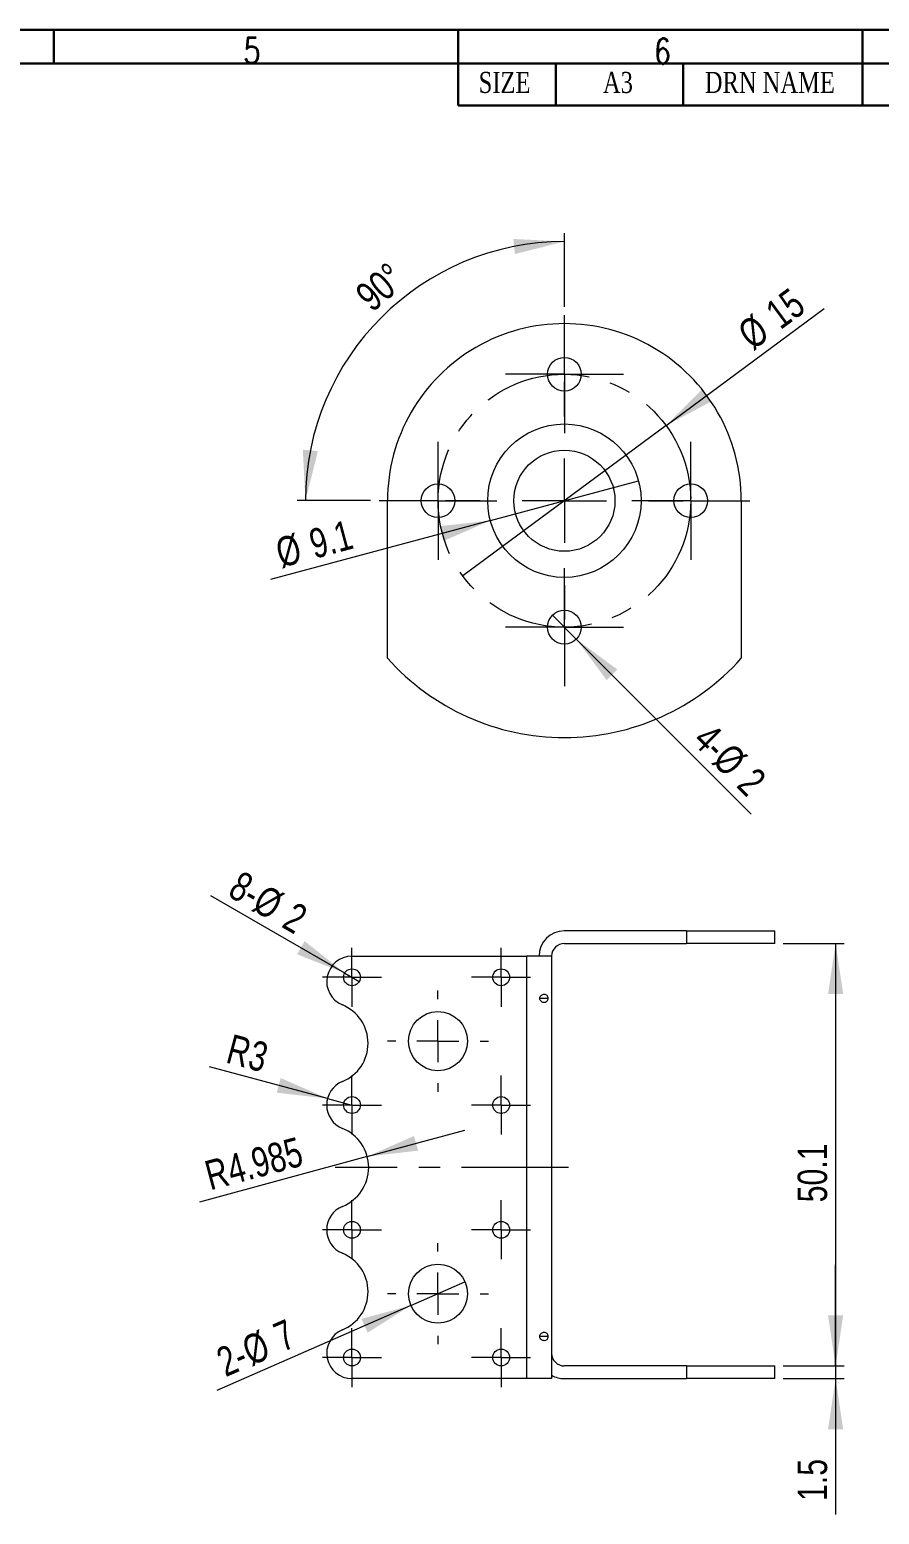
# Model space of a CAD drawing. Header units: millimetres. Extents: x 14 to 406, y 7 to 287.
# Drawn here: x 207.1 to 308, y 110.4 to 286.5 of the extents above; entities that cross this region are included whole.
import ezdxf

# ---------------------------------------------------------------- set-up
doc = ezdxf.new("R2010")
doc.units = ezdxf.units.MM
doc.linetypes.add('CENTER', pattern=[10.16, 6.35, -1.27, 1.27, -1.27])
doc.linetypes.add('CENTERX2', pattern=[20.32, 12.7, -2.54, 2.54, -2.54])
doc.layers.add('SLD-0', color=179, linetype='Continuous')
for name, color, linetype, lineweight in [('中心線2', 1, 'CENTER', 15), ('尺寸標柱線', 3, 'Continuous', 15), ('文字線性', 150, 'Continuous', 15)]:
    doc.layers.add(name, color=color, linetype=linetype, lineweight=lineweight)
doc.styles.add('SLDTEXTSTYLE0', font='sanss___.ttf', dxfattribs={"width": 0.733})
doc.styles.add('SLDTEXTSTYLE3', font='txt_____.ttf', dxfattribs={"width": 0.784516})
doc.styles.add('SLDTEXTSTYLE4', font='times.ttf', dxfattribs={"width": 0.770477})
doc.dimstyles.new('SLDDIMSTYLE1', dxfattribs={"dimtxt": 3.5, "dimasz": 6, "dimexe": 0, "dimexo": 0.0625, "dimgap": 0.875, "dimtad": 2, "dimdec": 1, "dimrnd": 1e-09, "dimzin": 12, "dimdsep": 46, "dimtxsty": 'SLDTEXTSTYLE0', "dimsah": 1, "dimcen": 0.09, "dimadec": 0, "dimazin": 0, "dimtfac": 1, "dimtdec": 1, "dimtofl": 0, "dimtmove": 0, "dimatfit": 3, "dimfxl": 0, "dimtolj": 1, "dimtzin": 12, "dimarcsym": 0})
doc.dimstyles.new('SLDDIMSTYLE12', dxfattribs={"dimtxt": 3.5, "dimasz": 6, "dimexe": 0, "dimexo": 0.0625, "dimgap": 0.875, "dimtad": 2, "dimlfac": 0.5, "dimrnd": 1e-09, "dimzin": 12, "dimdsep": 46, "dimtxsty": 'SLDTEXTSTYLE0', "dimsah": 1, "dimcen": 0.09, "dimadec": 0, "dimazin": 0, "dimtfac": 1, "dimtmove": 0, "dimatfit": 3, "dimfxl": 0, "dimtolj": 1, "dimtzin": 12, "dimarcsym": 0})
doc.dimstyles.new('SLDDIMSTYLE13', dxfattribs={"dimtxt": 3.5, "dimasz": 6, "dimexe": 0, "dimexo": 0.0625, "dimgap": 0.875, "dimtad": 2, "dimdec": 4, "dimlfac": 0.5, "dimzin": 12, "dimdsep": 46, "dimtxsty": 'SLDTEXTSTYLE0', "dimsah": 1, "dimcen": 0.09, "dimazin": 0, "dimtfac": 1, "dimtofl": 0, "dimtmove": 0, "dimatfit": 3, "dimfxl": 0, "dimtolj": 1, "dimtzin": 12, "dimarcsym": 0})
doc.dimstyles.new('SLDDIMSTYLE14', dxfattribs={"dimtxt": 3.5, "dimasz": 6, "dimexe": 0, "dimexo": 0.0625, "dimgap": 0.875, "dimtad": 2, "dimdec": 1, "dimlfac": 0.5, "dimrnd": 1e-09, "dimzin": 12, "dimdsep": 46, "dimtxsty": 'SLDTEXTSTYLE0', "dimsah": 1, "dimcen": 0.09, "dimadec": 0, "dimazin": 0, "dimtfac": 1, "dimtdec": 1, "dimtmove": 0, "dimatfit": 3, "dimfxl": 0, "dimtolj": 1, "dimtzin": 12, "dimarcsym": 0})
doc.dimstyles.new('SLDDIMSTYLE15', dxfattribs={"dimtxt": 3.5, "dimasz": 6, "dimexe": 0, "dimexo": 0.0625, "dimgap": 0.875, "dimtad": 2, "dimlfac": 0.5, "dimrnd": 1e-09, "dimzin": 12, "dimdsep": 46, "dimtxsty": 'SLDTEXTSTYLE0', "dimsah": 1, "dimcen": 0.09, "dimadec": 0, "dimazin": 0, "dimtfac": 1, "dimtmove": 0, "dimatfit": 3, "dimfxl": 0, "dimtolj": 1, "dimtzin": 12, "dimarcsym": 0})
doc.dimstyles.new('SLDDIMSTYLE5', dxfattribs={"dimtxt": 3.5, "dimasz": 6, "dimexe": 0, "dimexo": 0.0625, "dimgap": 0.875, "dimtad": 2, "dimrnd": 1e-09, "dimzin": 12, "dimdsep": 46, "dimtxsty": 'SLDTEXTSTYLE0', "dimsah": 1, "dimcen": 0.09, "dimadec": 0, "dimazin": 0, "dimtfac": 1, "dimtmove": 0, "dimatfit": 3, "dimfxl": 0, "dimtolj": 1, "dimtzin": 12, "dimarcsym": 0})
doc.dimstyles.new('SLDDIMSTYLE7', dxfattribs={"dimtxt": 3.5, "dimasz": 6, "dimexe": 0, "dimexo": 0.0625, "dimgap": 0.875, "dimtad": 2, "dimdec": 1, "dimrnd": 1e-09, "dimzin": 12, "dimdsep": 46, "dimtxsty": 'SLDTEXTSTYLE0', "dimsah": 1, "dimcen": 0.09, "dimadec": 0, "dimazin": 0, "dimtfac": 1, "dimtofl": 0, "dimtmove": 0, "dimatfit": 3, "dimfxl": 0, "dimtolj": 1, "dimtzin": 12, "dimarcsym": 0})
doc.dimstyles.new('SLDDIMSTYLE8', dxfattribs={"dimtxt": 3.5, "dimasz": 6, "dimexe": 0, "dimexo": 0.0625, "dimgap": 0.875, "dimtad": 2, "dimrnd": 1e-09, "dimzin": 12, "dimdsep": 46, "dimtxsty": 'SLDTEXTSTYLE0', "dimsah": 1, "dimcen": 0.09, "dimadec": 0, "dimazin": 0, "dimtfac": 1, "dimtofl": 0, "dimtmove": 0, "dimatfit": 3, "dimfxl": 0, "dimtolj": 1, "dimtzin": 12, "dimarcsym": 0})
doc.dimstyles.new('SLDDIMSTYLE9', dxfattribs={"dimtxt": 3.5, "dimasz": 6, "dimexe": 0, "dimexo": 0.0625, "dimgap": 0.875, "dimtad": 2, "dimrnd": 1e-09, "dimzin": 12, "dimdsep": 46, "dimtxsty": 'SLDTEXTSTYLE0', "dimsah": 1, "dimcen": 0.09, "dimadec": 0, "dimazin": 0, "dimtfac": 1, "dimtofl": 0, "dimtmove": 1, "dimatfit": 3, "dimfxl": 0, "dimtolj": 1, "dimtzin": 12, "dimarcsym": 0})

# ---------------------------------------------------------------- blocks, each defined once
blk = doc.blocks.new('*D31')
at = {"layer": '尺寸標柱線', "color": 5}
for p, q in [((296.59, 178.11), (303.8, 178.11)), ((302.8, 178.11), (302.8, 128.01)), ((296.59, 128.01), (303.8, 128.01))]:
    blk.add_line(p, q, dxfattribs=at)
for points in [[(302.8, 178.11), (301.9, 172.11), (303.7, 172.11)], [(302.8, 128.01), (303.7, 134.01), (301.9, 134.01)]]:
    blk.add_solid(points, dxfattribs=at)
at = {"layer": '尺寸標柱線', "color": 5, "insert": (298.29, 147.42), "char_height": 3.5, "attachment_point": 1, "rotation": 90, "style": 'SLDTEXTSTYLE0'}
blk.add_mtext('50.1', dxfattribs=at)
blk = doc.blocks.new('*D32')
at = {"layer": '尺寸標柱線', "color": 5}
for p, q in [((302.8, 128.01), (302.8, 140.01)), ((296.59, 128.01), (303.8, 128.01)), ((302.8, 128.01), (302.8, 126.51)), ((296.59, 126.51), (303.8, 126.51)), ((302.8, 126.51), (302.8, 110.41))]:
    blk.add_line(p, q, dxfattribs=at)
for points in [[(302.8, 128.01), (303.7, 134.01), (301.9, 134.01)], [(302.8, 126.51), (301.9, 120.51), (303.7, 120.51)]]:
    blk.add_solid(points, dxfattribs=at)
at = {"layer": '尺寸標柱線', "color": 5, "insert": (298.29, 112), "char_height": 3.5, "attachment_point": 1, "rotation": 90, "style": 'SLDTEXTSTYLE0'}
blk.add_mtext('1.5', dxfattribs=at)
blk = doc.blocks.new('*D33')
at = {"layer": '尺寸標柱線', "color": 5}
for q in [(258.8, 137.98), (229.34, 125.11)]:
    blk.add_line((252.39, 135.18), q, dxfattribs=at)
blk.add_solid([(252.39, 135.18), (246.53, 133.6), (247.25, 131.96)], dxfattribs=at)
at = {"layer": '尺寸標柱線', "color": 5, "char_height": 3.5, "attachment_point": 1, "rotation": 23.6018, "style": 'SLDTEXTSTYLE0'}
for s, insert in [('%%c', (232.01, 131.19)), ('7', (235.77, 132.84)), ('2-', (228.99, 129.87))]:
    blk.add_mtext(s, dxfattribs=dict(at, insert=insert))
blk = doc.blocks.new('*D34')
at = {"layer": '尺寸標柱線', "color": 5}
for q in [(228.64, 183.78), (246.26, 173.61)]:
    blk.add_line((244.53, 174.61), q, dxfattribs=at)
blk.add_solid([(244.53, 174.61), (239.78, 178.39), (238.88, 176.83)], dxfattribs=at)
at = {"layer": '尺寸標柱線', "color": 5, "char_height": 3.5, "attachment_point": 1, "rotation": 330, "style": 'SLDTEXTSTYLE0'}
for s, insert in [('8-', (232.25, 186.87)), ('%%c', (235.11, 185.22)), ('2', (238.66, 183.17))]:
    blk.add_mtext(s, dxfattribs=dict(at, insert=insert))
blk = doc.blocks.new('*D35')
at = {"layer": '尺寸標柱線', "color": 5}
for q in [(228.49, 163.49), (245.39, 158.96)]:
    blk.add_line((242.5, 159.73), q, dxfattribs=at)
blk.add_solid([(242.5, 159.73), (236.93, 162.16), (236.47, 160.42)], dxfattribs=at)
at = {"layer": '尺寸標柱線', "color": 5, "char_height": 3.5, "attachment_point": 1, "rotation": 345, "style": 'SLDTEXTSTYLE0'}
for s, insert in [('R', (231.19, 167.41)), ('3', (233.77, 166.72))]:
    blk.add_mtext(s, dxfattribs=dict(at, insert=insert))
blk = doc.blocks.new('*D36')
at = {"layer": '尺寸標柱線', "color": 5}
for q in [(258.79, 155.99), (227.3, 147.44)]:
    blk.add_line((247.21, 152.85), q, dxfattribs=at)
blk.add_solid([(247.21, 152.85), (253.24, 153.55), (252.76, 155.29)], dxfattribs=at)
at = {"layer": '尺寸標柱線', "color": 5, "char_height": 3.5, "attachment_point": 1, "rotation": 15, "style": 'SLDTEXTSTYLE0'}
for s, insert in [('4.985', (230.25, 152.9)), ('R', (227.66, 152.21))]:
    blk.add_mtext(s, dxfattribs=dict(at, insert=insert))
blk = doc.blocks.new('SW_CENTERMARKSYMBOL_12')
at = {"layer": '中心線2', "color": 0}
for p, q in [((0, 2.5), (0, 3.5)), ((0, 0), (0, 2.5)), ((-2.5, 0), (-3.5, 0)), ((0, 0), (-2.5, 0)), ((0, 0), (0, -2.5)), ((0, 0), (2.5, 0)), ((2.5, 0), (3.5, 0)), ((0, -2.5), (0, -3.5))]:
    blk.add_line(p, q, dxfattribs=at)
blk = doc.blocks.new('SW_CENTERMARKSYMBOL_13')
at = {"layer": '中心線2', "color": 0}
for p, q in [((0, 2.5), (0, 3.5)), ((0, 0), (0, 2.5)), ((-2.5, 0), (-3.5, 0)), ((0, 0), (-2.5, 0)), ((0, 0), (0, -2.5)), ((0, 0), (2.5, 0)), ((2.5, 0), (3.5, 0)), ((0, -2.5), (0, -3.5))]:
    blk.add_line(p, q, dxfattribs=at)
blk = doc.blocks.new('SW_CENTERMARKSYMBOL_14')
at = {"layer": '中心線2', "color": 0}
for p, q in [((0, 2.5), (0, 3.5)), ((0, 0), (0, 2.5)), ((-2.5, 0), (-3.5, 0)), ((0, 0), (-2.5, 0)), ((0, 0), (0, -2.5)), ((0, 0), (2.5, 0)), ((2.5, 0), (3.5, 0)), ((0, -2.5), (0, -3.5))]:
    blk.add_line(p, q, dxfattribs=at)
blk = doc.blocks.new('SW_CENTERMARKSYMBOL_15')
at = {"layer": '中心線2', "color": 0}
for p, q in [((0, 2.5), (0, 3.5)), ((0, 0), (0, 2.5)), ((-2.5, 0), (-3.5, 0)), ((0, 0), (-2.5, 0)), ((0, 0), (0, -2.5)), ((0, 0), (2.5, 0)), ((2.5, 0), (3.5, 0)), ((0, -2.5), (0, -3.5))]:
    blk.add_line(p, q, dxfattribs=at)
blk = doc.blocks.new('SW_CENTERMARKSYMBOL_16')
at = {"layer": '中心線2', "color": 0}
for p, q in [((0, 2.5), (0, 3.5)), ((0, 0), (0, 2.5)), ((-2.5, 0), (-3.5, 0)), ((0, 0), (-2.5, 0)), ((0, 0), (0, -2.5)), ((0, 0), (2.5, 0)), ((2.5, 0), (3.5, 0)), ((0, -2.5), (0, -3.5))]:
    blk.add_line(p, q, dxfattribs=at)
blk = doc.blocks.new('SW_CENTERMARKSYMBOL_17')
at = {"layer": '中心線2', "color": 0}
for p, q in [((0, 2.5), (0, 3.5)), ((0, 0), (0, 2.5)), ((-2.5, 0), (-3.5, 0)), ((0, 0), (-2.5, 0)), ((0, 0), (0, -2.5)), ((0, 0), (2.5, 0)), ((2.5, 0), (3.5, 0)), ((0, -2.5), (0, -3.5))]:
    blk.add_line(p, q, dxfattribs=at)
blk = doc.blocks.new('SW_CENTERMARKSYMBOL_18')
at = {"layer": '中心線2', "color": 0}
for p, q in [((0, 2.5), (0, 3.5)), ((0, 0), (0, 2.5)), ((-2.5, 0), (-3.5, 0)), ((0, 0), (-2.5, 0)), ((0, 0), (0, -2.5)), ((0, 0), (2.5, 0)), ((2.5, 0), (3.5, 0)), ((0, -2.5), (0, -3.5))]:
    blk.add_line(p, q, dxfattribs=at)
blk = doc.blocks.new('SW_CENTERMARKSYMBOL_19')
at = {"layer": '中心線2', "color": 0}
for p, q in [((0, 2.5), (0, 3.5)), ((0, 0), (0, 2.5)), ((-2.5, 0), (-3.5, 0)), ((0, 0), (-2.5, 0)), ((0, 0), (0, -2.5)), ((0, 0), (2.5, 0)), ((2.5, 0), (3.5, 0)), ((0, -2.5), (0, -3.5))]:
    blk.add_line(p, q, dxfattribs=at)
blk = doc.blocks.new('SW_CENTERMARKSYMBOL_20')
at = {"layer": '中心線2', "color": 0}
for p, q in [((0, 5), (0, 6)), ((0, 0), (0, 2.5)), ((-5, 0), (-6, 0)), ((0, 0), (-2.5, 0)), ((0, 0), (0, -2.5)), ((0, 0), (2.5, 0)), ((5, 0), (6, 0)), ((0, -5), (0, -6))]:
    blk.add_line(p, q, dxfattribs=at)
blk = doc.blocks.new('SW_CENTERMARKSYMBOL_21')
at = {"layer": '中心線2', "color": 0}
for p, q in [((0, 5), (0, 6)), ((0, 0), (0, 2.5)), ((-5, 0), (-6, 0)), ((0, 0), (-2.5, 0)), ((0, 0), (0, -2.5)), ((0, 0), (2.5, 0)), ((5, 0), (6, 0)), ((0, -5), (0, -6))]:
    blk.add_line(p, q, dxfattribs=at)
blk = doc.blocks.new('*D66')
at = {"layer": '尺寸標柱線', "color": 5}
for q in [(301.44, 253.43), (258.55, 221.72)]:
    blk.add_line((282.67, 239.55), q, dxfattribs=at)
blk.add_solid([(282.67, 239.55), (288.03, 242.4), (286.96, 243.84)], dxfattribs=at)
at = {"layer": '尺寸標柱線', "color": 5, "char_height": 3.5, "attachment_point": 1, "rotation": 36.482, "style": 'SLDTEXTSTYLE0'}
for s, insert in [('15', (294.17, 253.66)), ('%%c', (290.87, 251.22))]:
    blk.add_mtext(s, dxfattribs=dict(at, insert=insert))
blk = doc.blocks.new('*D67')
at = {"layer": '尺寸標柱線', "color": 5}
for p, q in [((270.61, 253.64), (270.61, 262.37)), ((247.61, 230.64), (238.88, 230.64))]:
    blk.add_line(p, q, dxfattribs=at)
blk.add_arc((270.61, 230.64), 30.73, 90, 180, dxfattribs=at)
for points in [[(270.61, 261.37), (264.55, 261.68), (264.72, 259.89)], [(239.88, 230.64), (241.35, 236.52), (239.56, 236.69)]]:
    blk.add_solid(points, dxfattribs=at)
at = {"layer": '尺寸標柱線', "color": 5, "insert": (245.52, 255.55), "char_height": 3.5, "attachment_point": 1, "rotation": 40.655, "style": 'SLDTEXTSTYLE0'}
blk.add_mtext('90°', dxfattribs=at)
blk = doc.blocks.new('*D68')
at = {"layer": '尺寸標柱線', "color": 5}
for q in [(279.4, 232.99), (235.71, 221.28)]:
    blk.add_line((261.82, 228.28), q, dxfattribs=at)
blk.add_solid([(261.82, 228.28), (255.79, 227.6), (256.26, 225.86)], dxfattribs=at)
at = {"layer": '尺寸標柱線', "color": 5, "char_height": 3.5, "attachment_point": 1, "rotation": 15, "style": 'SLDTEXTSTYLE0'}
for s, insert in [('9.1', (240.04, 227.11)), ('%%c', (236.07, 226.05))]:
    blk.add_mtext(s, dxfattribs=dict(at, insert=insert))
blk = doc.blocks.new('*D69')
at = {"layer": '尺寸標柱線', "color": 5}
for q in [(269.19, 217.05), (292.78, 193.47)]:
    blk.add_line((272.02, 214.22), q, dxfattribs=at)
blk.add_solid([(272.02, 214.22), (275.63, 209.34), (276.9, 210.61)], dxfattribs=at)
at = {"layer": '尺寸標柱線', "color": 5, "char_height": 3.5, "attachment_point": 1, "rotation": 315, "style": 'SLDTEXTSTYLE0'}
for s, insert in [('4-', (288.15, 204.47)), ('%%c', (290.48, 202.13)), ('2', (293.38, 199.23))]:
    blk.add_mtext(s, dxfattribs=dict(at, insert=insert))
blk = doc.blocks.new('SW_CENTERMARKSYMBOL_28')
at = {"layer": '中心線2', "color": 0}
for p, q in [((0, 10), (0, 14.1)), ((0, 0), (0, 5)), ((-10, 0), (-14.1, 0)), ((0, 0), (-5, 0)), ((0, 0), (0, -5)), ((0, 0), (5, 0)), ((10, 0), (14.1, 0)), ((0, -10), (0, -14.1))]:
    blk.add_line(p, q, dxfattribs=at)
blk = doc.blocks.new('SW_CENTERMARKSYMBOL_29')
at = {"layer": '中心線2', "color": 0}
for p, q in [((0, 5), (0, 7)), ((0, 0), (0, 5)), ((-5, 0), (-7, 0)), ((0, 0), (-5, 0)), ((0, 0), (0, -5)), ((0, 0), (5, 0)), ((5, 0), (7, 0)), ((0, -5), (0, -7))]:
    blk.add_line(p, q, dxfattribs=at)
blk = doc.blocks.new('SW_CENTERMARKSYMBOL_30')
at = {"layer": '中心線2', "color": 0}
for p, q in [((0, 5), (0, 7)), ((0, 0), (0, 5)), ((-5, 0), (-7, 0)), ((0, 0), (-5, 0)), ((0, 0), (0, -5)), ((0, 0), (5, 0)), ((5, 0), (7, 0)), ((0, -5), (0, -7))]:
    blk.add_line(p, q, dxfattribs=at)
blk = doc.blocks.new('SW_CENTERMARKSYMBOL_31')
at = {"layer": '中心線2', "color": 0}
for p, q in [((0, 5), (0, 7)), ((0, 0), (0, 5)), ((-5, 0), (-7, 0)), ((0, 0), (-5, 0)), ((0, 0), (0, -5)), ((0, 0), (5, 0)), ((5, 0), (7, 0)), ((0, -5), (0, -7))]:
    blk.add_line(p, q, dxfattribs=at)
blk = doc.blocks.new('SW_CENTERMARKSYMBOL_32')
at = {"layer": '中心線2', "color": 0}
for p, q in [((0, 5), (0, 7)), ((0, 0), (0, 5)), ((-5, 0), (-7, 0)), ((0, 0), (-5, 0)), ((0, 0), (0, -5)), ((0, 0), (5, 0)), ((5, 0), (7, 0)), ((0, -5), (0, -7))]:
    blk.add_line(p, q, dxfattribs=at)

msp = doc.modelspace()

# ---------------------------------------------------------------- linework, layer by layer
at = {"color": 7, "linetype": 'Continuous', "lineweight": 15}
for p, q in [((249.60834, 211.96417), (249.60834, 230.63506)), ((291.60834, 230.63506), (291.60834, 211.96417)), ((285.09484, 179.60842), (270.5948, 179.60842)), ((285.09484, 179.60842), (285.09484, 178.10841)), ((285.09484, 179.60842), (295.59484, 179.60842)), ((295.59484, 178.10841), (295.59484, 179.60842)), ((270.5948, 178.10841), (285.09484, 178.10841)), ((295.59484, 178.10841), (285.09484, 178.10841)), ((245.3948, 176.60837), (266.0948, 176.60837)), ((266.0948, 176.60837), (266.0948, 126.50837)), ((269.0948, 176.60837), (266.0948, 176.60837)), ((269.0948, 176.60837), (269.0948, 126.50837)), ((285.09484, 128.00833), (270.5948, 128.00833)), ((285.09484, 128.00833), (285.09484, 126.50833)), ((285.09484, 128.00833), (295.59484, 128.00833)), ((295.59484, 126.50833), (295.59484, 128.00833)), ((266.0948, 126.50837), (245.3948, 126.50837)), ((269.0948, 126.50837), (266.0948, 126.50837)), ((270.5948, 126.50833), (285.09484, 126.50833)), ((295.59484, 126.50833), (285.09484, 126.50833))]:
    msp.add_line(p, q, dxfattribs=at)
at = {"color": 8, "linetype": 'Continuous', "lineweight": 15}
for p, q in [((268.64621, 171.60837), (267.67287, 171.60837)), ((268.64621, 131.50837), (267.67287, 131.50837))]:
    msp.add_line(p, q, dxfattribs=at)
at = {"color": 7, "linetype": 'Continuous', "lineweight": 15}
for centre, radius in [((270.60834, 245.63506), 2), ((270.60834, 230.63506), 9.1), ((270.60834, 230.63506), 6), ((255.60834, 230.63506), 2), ((285.60834, 230.63506), 2), ((270.60834, 215.63506), 2), ((245.3948, 174.10837), 1), ((263.0948, 174.10837), 1), ((255.5948, 166.53337), 3.5), ((245.3948, 158.95837), 1), ((263.0948, 158.95837), 1), ((245.3948, 144.15837), 1), ((263.0948, 144.15837), 1), ((255.5948, 136.58337), 3.5), ((245.3948, 129.00837), 1), ((263.0948, 129.00837), 1)]:
    msp.add_circle(centre, radius, dxfattribs=at)
for centre, radius, start, end in [((270.60834, 230.63506), 21, 359.9999985, 180.0000015), ((270.5948, 176.60841), 3, 90, 180), ((270.5948, 176.60841), 1.5, 90, 180), ((245.3948, 173.60837), 3, 90, 247.7281372), ((242.3948, 166.28337), 4.91553, 292.2718628, 67.7281372), ((245.3948, 158.95837), 3, 112.2718628, 247.9321004), ((242.3948, 151.55837), 4.98499, 292.0678996, 67.9321004), ((245.3948, 144.15837), 3, 112.0678996, 247.7281372), ((242.3948, 136.83337), 4.91553, 292.2718628, 67.7281372), ((245.3948, 129.50837), 3, 112.2718628, 270), ((270.5948, 129.50833), 1.5, 180, 270), ((270.5948, 129.50833), 3, 240, 270)]:
    msp.add_arc(centre, radius, start, end, dxfattribs=at)
at = {"color": 7, "linetype": 'Continuous', "lineweight": 0}
msp.add_arc((270.60834, 230.63506), 28.09986, 221.6399813, 318.3600187, dxfattribs=at)
at = {"color": 7, "linetype": 'Continuous', "lineweight": 15}
for points in [[(267.67287, 171.60837), (267.67287, 171.68709), (267.69636, 171.76527), (267.77121, 171.8953), (267.82116, 171.94802), (267.98422, 172.07206), (268.10482, 172.10838), (268.27182, 172.10837), (268.32494, 172.09884), (268.42327, 172.06011), (268.46936, 172.03036), (268.54871, 171.94859), (268.58284, 171.89577), (268.63189, 171.76549), (268.64625, 171.68793), (268.64621, 171.60837)], [(268.64621, 171.60837), (268.64618, 171.52853), (268.63201, 171.45167), (268.58294, 171.32112), (268.54888, 171.26834), (268.42937, 171.14517), (268.32719, 171.10827), (268.15989, 171.10843), (268.10294, 171.11784), (267.98724, 171.15691), (267.92932, 171.18642), (267.82138, 171.2686), (267.77112, 171.32148), (267.69605, 171.45213), (267.67287, 171.52937), (267.67287, 171.60837)], [(267.67287, 131.50837), (267.67287, 131.58709), (267.69636, 131.66527), (267.77121, 131.7953), (267.82116, 131.84802), (267.98422, 131.97206), (268.10482, 132.00838), (268.27182, 132.00837), (268.32494, 131.99884), (268.42327, 131.96011), (268.46936, 131.93036), (268.54871, 131.84859), (268.58284, 131.79577), (268.63189, 131.66549), (268.64625, 131.58793), (268.64621, 131.50837)], [(268.64621, 131.50837), (268.64618, 131.42853), (268.63201, 131.35167), (268.58294, 131.22112), (268.54888, 131.16834), (268.42937, 131.04517), (268.32719, 131.00827), (268.15989, 131.00843), (268.10294, 131.01784), (267.98724, 131.05691), (267.92932, 131.08642), (267.82138, 131.1686), (267.77112, 131.22148), (267.69605, 131.35213), (267.67287, 131.42937), (267.67287, 131.50837)]]:
    msp.add_open_spline(points, degree=3, knots=[0, 0, 0, 0, 0.125, 0.125, 0.25, 0.25, 0.5, 0.5, 0.625, 0.625, 0.75, 0.75, 0.875, 0.875, 1, 1, 1, 1], dxfattribs=at)
at = {"layer": 'SLD-0', "color": 7, "linetype": 'Continuous', "lineweight": 30}
for p, q in [((14, 286.5), (406, 286.5)), ((210, 282.5), (210, 286.5)), ((258, 282.5), (258, 286.5)), ((306, 282.5), (306, 286.5)), ((18, 282.5), (402, 282.5)), ((258, 282.5), (258, 277.49997)), ((269.58875, 282.5), (269.58875, 277.5)), ((284.70593, 282.5), (284.70593, 277.5)), ((306, 282.5), (306, 277.4994)), ((258, 277.49997), (402.01711, 277.49997))]:
    msp.add_line(p, q, dxfattribs=at)
at = {"layer": '中心線2', "color": 1, "linetype": 'CENTERX2', "lineweight": 0}
msp.add_line((271.0948, 151.55837), (243.3948, 151.55837), dxfattribs=at)
msp.add_circle((270.60834, 230.63506), 15, dxfattribs=at)

# ---------------------------------------------------------------- block references
at = {"layer": '中心線2', "color": 1}
for name, p in [('SW_CENTERMARKSYMBOL_32', (270.60834, 245.63506)), ('SW_CENTERMARKSYMBOL_28', (270.60834, 230.63506)), ('SW_CENTERMARKSYMBOL_31', (255.60834, 230.63506)), ('SW_CENTERMARKSYMBOL_29', (285.60834, 230.63506)), ('SW_CENTERMARKSYMBOL_30', (270.60834, 215.63506)), ('SW_CENTERMARKSYMBOL_13', (245.3948, 174.10837)), ('SW_CENTERMARKSYMBOL_12', (263.0948, 174.10837)), ('SW_CENTERMARKSYMBOL_21', (255.5948, 166.53337)), ('SW_CENTERMARKSYMBOL_15', (245.3948, 158.95837)), ('SW_CENTERMARKSYMBOL_14', (263.0948, 158.95837)), ('SW_CENTERMARKSYMBOL_19', (245.3948, 144.15837)), ('SW_CENTERMARKSYMBOL_16', (263.0948, 144.15837)), ('SW_CENTERMARKSYMBOL_20', (255.5948, 136.58337)), ('SW_CENTERMARKSYMBOL_18', (245.3948, 129.00837)), ('SW_CENTERMARKSYMBOL_17', (263.0948, 129.00837))]:
    msp.add_blockref(name, p, dxfattribs=at)

# ---------------------------------------------------------------- texts
at = {"layer": '文字線性', "color": 7, "attachment_point": 1}
for s, insert, char_height, style in [('5', (232.51329, 285.52282), 3, 'SLDTEXTSTYLE3'), ('6', (281.25117, 285.44999), 3, 'SLDTEXTSTYLE3'), ('SIZE', (260.43458, 281.49692), 2.5, 'SLDTEXTSTYLE4'), ('A3', (275.18458, 281.49692), 2.5, 'SLDTEXTSTYLE4'), ('DRN NAME', (287.27341, 281.49692), 2.5, 'SLDTEXTSTYLE4')]:
    msp.add_mtext(s, dxfattribs=dict(at, insert=insert, char_height=char_height, style=style))

# ---------------------------------------------------------------- dimensions: what is measured, and where the dimension line sits
at = {"layer": '尺寸標柱線', "color": 5}
dim = msp.add_angular_dim_2l(base=(248.87848, 252.36492), line1=((270.60834, 252.63506), (270.60834, 238.63506)), line2=((262.60834, 230.63506), (248.60834, 230.63506)), dimstyle='SLDDIMSTYLE13', dxfattribs=at)
dim.commit()
dim.dimension.update_dxf_attribs({"geometry": '*D67', "text_midpoint": (250.58723, 253.94876), "dimtype": 162})
for p1, p2, dimstyle, picture, middle in [((258.54769, 221.7165), (282.66899, 239.55362), 'SLDDIMSTYLE12', '*D66', (296.91121, 250.0854)), ((279.39827, 232.99031), (261.81842, 228.27981), 'SLDDIMSTYLE14', '*D68', (241.63452, 222.87156))]:
    dim = msp.add_diameter_dim_2p(p1=p1, p2=p2, dimstyle=dimstyle, dxfattribs=at)
    dim.commit()
    dim.dimension.update_dxf_attribs({"geometry": picture, "text_midpoint": middle, "dimtype": 163})
for p1, p2, text, dimstyle, picture, middle in [((269.19413, 217.04927), (272.02255, 214.22085), '4-<>', 'SLDDIMSTYLE15', '*D69', (288.37329, 197.87013)), ((246.26083, 173.60837), (244.52878, 174.60837), '8-<>', 'SLDDIMSTYLE5', '*D34', (233.95975, 180.71042)), ((258.80203, 137.9847), (252.38758, 135.18205), '2-<>', 'SLDDIMSTYLE5', '*D33', (235.03366, 127.59967))]:
    dim = msp.add_diameter_dim_2p(p1=p1, p2=p2, text=text, dimstyle=dimstyle, dxfattribs=at)
    dim.commit()
    dim.dimension.update_dxf_attribs({"geometry": picture, "text_midpoint": middle, "dimtype": 163})
for base, p1, p2, dimstyle, picture, middle in [((302.80211, 128.00833), (295.59484, 178.10841), (295.59484, 128.00833), 'SLDDIMSTYLE1', '*D31', (302.80211, 151.02569)), ((302.80211, 126.50833), (295.59484, 128.00833), (295.59484, 126.50833), 'SLDDIMSTYLE7', '*D32', (302.80211, 114.57867))]:
    dim = msp.add_linear_dim(base=base, p1=p1, p2=p2, angle=90, dimstyle=dimstyle, dxfattribs=at)
    dim.commit()
    dim.dimension.update_dxf_attribs({"geometry": picture, "text_midpoint": middle, "dimtype": 160})
for center, mpoint, dimstyle, picture, middle in [((245.3948, 158.95837), (242.49702, 159.73483), 'SLDDIMSTYLE8', '*D35', (232.15484, 162.50602)), ((242.3948, 151.55837), (247.20993, 152.84858), 'SLDDIMSTYLE9', '*D36', (234.32949, 149.39729))]:
    dim = msp.add_radius_dim(center=center, mpoint=mpoint, dimstyle=dimstyle, dxfattribs=at)
    dim.commit()
    dim.dimension.update_dxf_attribs({"geometry": picture, "text_midpoint": middle, "dimtype": 164})

doc.saveas('drawing.dxf')
